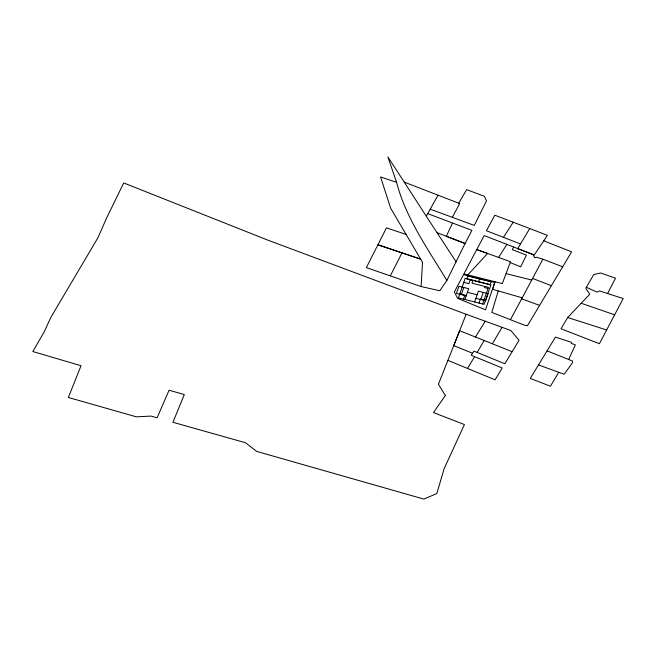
<?xml version="1.0" encoding="UTF-8"?>
<svg xmlns="http://www.w3.org/2000/svg" width="656" height="656" viewBox="0 0 656 656"><rect width="100%" height="100%" fill="white"/><g stroke="black" fill="none" stroke-linecap="round" stroke-linejoin="round"><path stroke-width="0.98" d="M421.111 286.557L422.513 262.318L390.664 208.214L380.57 176.964L396.577 182.327C405.982 218.432 427.892 248.944 446.875 280.44L439.84 290.747L421.111 286.557L366.376 267.599L386.441 227.878L406.162 234.438M542.865 259.218L522.225 297.816L498.257 290.952L491.787 312.404L524.734 325.286L527.449 325.704L571.614 251.847L543.791 240.85L533.713 255.692L534.64 257.71L536.69 257.267L542.865 259.218L562.717 266.779M467.835 274.905L463.907 273.921L476.74 249.567L510.507 261.695L502.324 283.564L494.993 281.752L492.672 289.296L498.257 290.952M461.299 294.651L463.792 287.476M463.472 299.144L464.883 295.102L459.823 293.822M470.286 279.579L468.876 283.622L463.825 282.351M464.899 299.505L468.663 288.706L458.921 286.246L456.428 293.421L466.162 295.881M473.042 280.268L472.025 283.203L488.4 287.336L482.603 303.974M478.478 281.818L479.479 278.948M474.641 301.965L478.404 291.166L488.146 293.617L485.645 300.792L475.903 298.332M479.052 303.08L480.463 299.029L484.013 299.923M484.85 286.442L484.464 287.558L488.015 288.451M480.774 299.562L483.275 292.387M447.925 360.365L466.137 314.257L510.786 330.493L519.06 340.259L504.841 363.76L473.911 351.091L471.213 355.257L502.201 368L495.083 379.808L447.925 360.365L438.429 384.227L444.776 394.682L445.629 395.15L433.468 412.567L464.423 424.539L444.079 468.827L436.806 493.615L423.768 499.06L256.66 451.394L245.557 442.759L172.93 422.275L184.303 394.559L169.076 390.23L157.112 417.806L151.036 416.093L136.292 416.822L68.363 397.47L81.041 365.72L32.8 351.526L44.157 331.936L50.856 317.381L97.859 237.866L106.608 218.046L123.73 182.942L268.001 240.203L466.137 314.257M568.654 359.496L575.394 344.9L571.376 343.359L571.36 342.284L555.443 337.118L530.253 378.43L550.45 386.212L558.756 372.321L564.201 374.207L572.606 362.571L572.516 361.046L547.088 350.878M452.476 223.155L446.334 236.283L465.12 243.515L471.894 230.354L427.712 213.635L426.228 216.127L456.051 261.777L446.875 280.44M510.458 319.661L522.225 297.816M456.051 261.777L465.12 243.515L437.24 232.765M390.336 275.791L402.021 252.88L420.668 259.161L377.913 244.795L402.021 252.88M607.587 293.462L615.541 278.21L600.609 272.97L593.787 274.544L585.759 288.255L589.744 294.265L567.67 317.52L561.036 328.779L599.404 343.719L623.2 298.554L599.625 290.969L596.903 292.059L586.325 287.287M452.312 217.325L459.692 203.557L404.26 182.122L387.893 156.94L396.577 182.327M427.712 213.635L438.028 195.185M533.713 255.692L533.467 254.717L513.714 247.05L512.27 249.616L526.44 255.143L520.675 266.828L510.196 262.572M458.724 203.171L466.646 189.609L484.546 196.349L486.44 200.998L474.288 225.418L430.213 209.174M477.183 352.436L484.21 340.497L512.115 351.698M543.791 240.85L547.342 235.332L529.736 228.534L517.699 248.608L533.467 254.717M492.32 343.785L502.053 327.377M467.523 368.385L474.608 356.659M472.525 353.231L453.739 345.63L459.643 330.722L475.469 337.045L485.219 321.26M498.593 257.414L506.891 244.376L513.714 247.05M513.23 222.228L494.821 215.217L486.424 230.74L503.447 237.324L513.23 222.228L529.736 228.534M506.202 273.659L531.696 280.055M494.993 281.752L468.786 275.151L467.293 275.487L487.588 253.454L476.74 249.567L484.202 235.586L506.891 244.376M467.4 292.338L477.142 294.79M606.718 329.993L567.67 317.52M581.175 303.269L614.721 314.823M521.709 298.89L539.576 305.368M538.478 364.892L558.756 372.321M532.582 278.431L551.45 285.721M503.447 237.324L520.462 243.934M475.469 337.045L484.21 340.497M426.228 216.127L404.26 182.122M494.747 282.465L485.497 309.796L457.626 298.382L454.362 291.969L463.53 274.593L494.747 282.465M465.235 278.3L458.413 297.873L484.112 304.351L490.926 284.778L465.235 278.3M467.785 276.004L466.793 278.874L490.171 284.77L491.164 281.9L467.785 276.004"/></g></svg>
